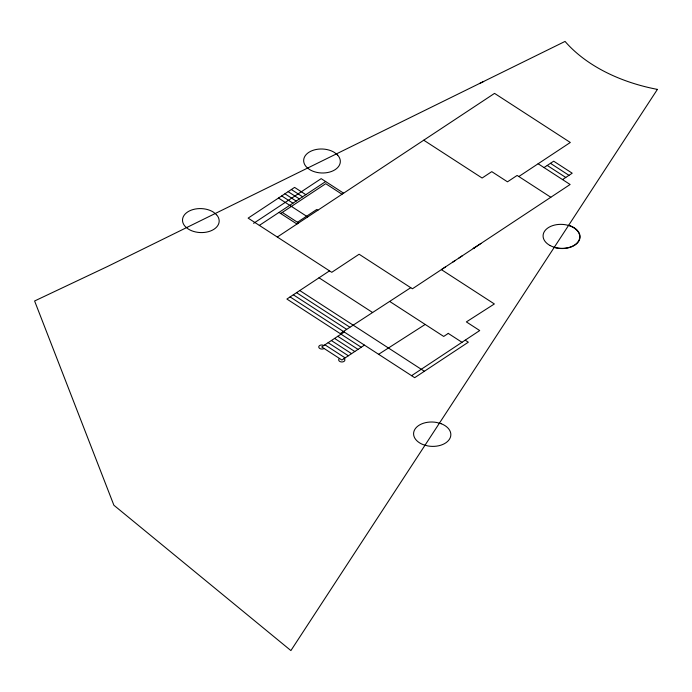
<?xml version="1.0" encoding="UTF-8"?>
<svg xmlns="http://www.w3.org/2000/svg" width="692" height="692" viewBox="0 0 692 692"><rect width="100%" height="100%" fill="white"/><g stroke="black" fill="none" stroke-linecap="round" stroke-linejoin="round"><path stroke-width="1.04" d="M411.593 375.678L479.712 330.551L466.373 321.91L494.365 303.961L441.392 269.629L445.484 266.922M452.654 262.173L455.371 260.382M480.949 243.463L412.423 288.78L359.113 254.232L331.753 272.319L248.134 218.127L294.593 187.394L305.821 194.668M458.891 258.055L462.308 255.789M473.838 248.168L475.127 247.312M253.592 223.334L321.175 178.64L343.621 193.189M259.353 225.402L325.664 181.546M280.684 213.499L325.742 183.7L342.012 194.253M297.448 222.253L316.754 209.486L317.879 210.212M277.31 237.036L494.546 93.377L570.312 142.474L518.827 176.529M329.513 270.866L286.895 299.048L340.213 333.596L410.745 287.69M544.024 167.576L553.678 161.193L572.197 173.199L562.544 179.583M344.244 332.03L321.711 346.934L341.917 360.03L364.45 345.126M473.172 248.61L570.121 184.496L538.134 163.762M448.407 333.328L443.702 336.442L389.821 301.522M378.611 354.304L425.182 324.444M479.435 83.585L483.691 81.448M323.839 345.524L323.346 345.273A3.105 2.033 2.3 0 0 319.272 345.836A3.105 2.033 2.3 0 0 319.912 348.56A3.105 2.033 2.3 0 0 324.098 348.483M550.46 163.321L568.98 175.327M547.242 165.449L565.762 177.455M550.815 197.263L517.14 175.439L507.487 181.823L491.77 171.642L482.116 178.026L423.746 140.199M291.375 189.522L302.603 196.796M288.157 191.658L299.385 198.933M284.94 193.786L296.167 201.061M281.756 195.94L292.95 203.189M278.504 198.042L307.689 216.951M282.293 212.435L298.572 222.98M278.997 212.409L296.963 224.044M465.249 340.196L468.328 342.194L414.681 377.685L290.112 296.92M448.278 333.414L462.031 342.324M319.021 277.795L372.642 312.542M299.766 290.536L424.36 371.275M296.548 292.664L349.867 327.212M293.33 294.792L346.649 329.34M341.026 334.167L361.233 347.254M337.808 336.295L358.015 349.382M334.591 338.423L354.788 351.51M331.373 340.55L351.571 353.638M328.155 342.678L348.353 355.766M324.937 344.806L345.135 357.894M344.045 358.62L344.434 358.94A3.105 2.033 2.3 0 1 343.621 361.613A3.105 2.033 2.3 0 1 339.443 361.224A3.105 2.033 2.3 0 1 339.53 358.482M568.651 225.289A18.641 12.179 2.3 0 1 578.598 241.482A18.641 12.179 2.3 0 1 554.197 247.425M657.4 89.398L290.899 650.575L113.895 505.247L34.6 300.985L107.658 266.429L565.053 41.425A149.533 97.71 2.3 0 0 657.4 89.398M441.167 423.712L436.626 422.457A18.641 12.179 2.3 0 0 414.845 429.386A18.641 12.179 2.3 0 0 423.27 444.679L427.803 445.933A18.641 12.179 2.3 0 0 449.584 439.005A18.641 12.179 2.3 0 0 441.167 423.712M337.661 155.12L334.66 152.612A18.347 11.989 2.3 0 0 310.5 151.384A18.347 11.989 2.3 0 0 306.322 166.858L309.315 169.376A18.347 11.989 2.3 0 0 333.483 170.604A18.347 11.989 2.3 0 0 337.661 155.12M216.518 214.719L213.517 212.202A18.347 11.989 2.3 0 0 189.357 210.974A18.347 11.989 2.3 0 0 185.179 226.457L188.181 228.965A18.347 11.989 2.3 0 0 212.34 230.194A18.347 11.989 2.3 0 0 216.518 214.719M550.175 245.573A18.347 11.989 2.3 0 0 579.593 238.411A18.347 11.989 2.3 0 0 554.5 225.09A18.347 11.989 2.3 0 0 550.175 245.573"/></g></svg>
